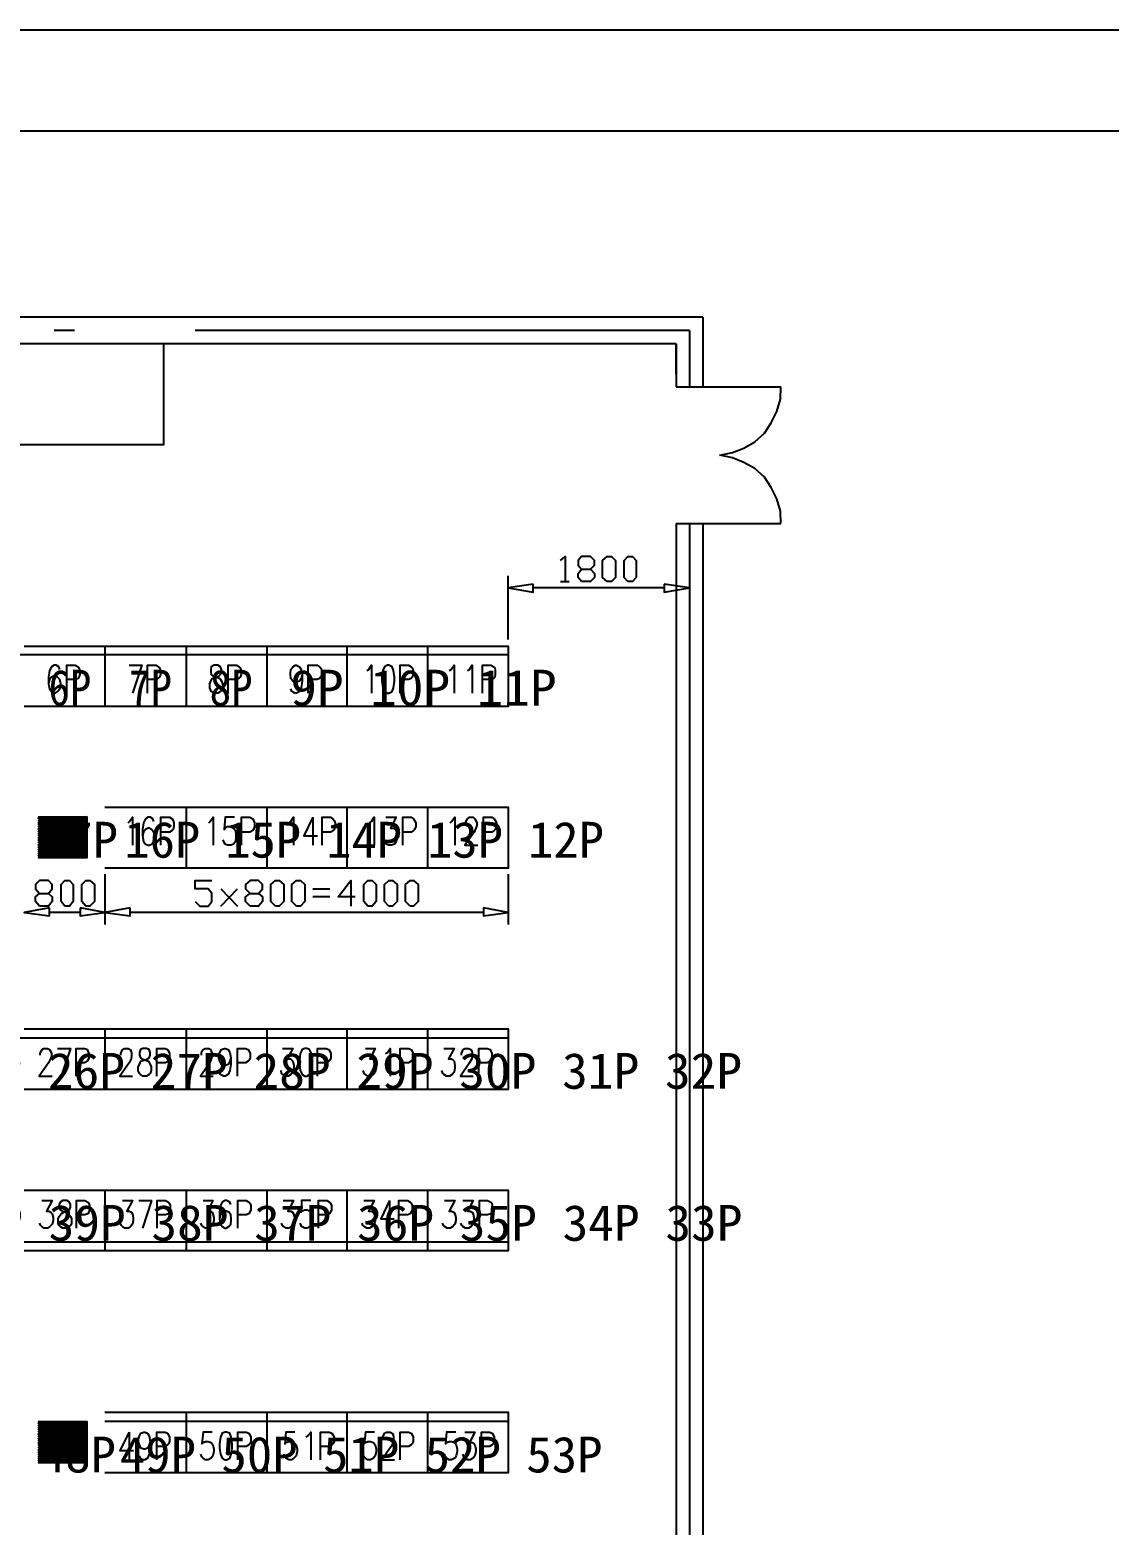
# Model space of a CAD drawing. Header units: metres. Extents: x 17 to 1264, y 17 to 859.
# Drawn here: x 337.7 to 640.2, y 439.6 to 858.8 of the extents above; entities that cross this region are included whole.
import ezdxf

# ---------------------------------------------------------------- set-up
doc = ezdxf.new("R2010")
doc.units = ezdxf.units.M
for name, color, linetype in [('LINES', 7, 'Continuous'), ('POLYLINES', 4, 'Continuous'), ('RECTS', 7, 'Continuous'), ('TEXTS', 3, 'Continuous')]:
    doc.layers.add(name, color=color, linetype=linetype)

msp = doc.modelspace()

# ---------------------------------------------------------------- linework, layer by layer
at = {"layer": 'LINES'}
for p, q in [((1179.14, 830.45), (87.76, 830.45)), ((526.31, 778.32), (168.33, 778.32)), ((526.31, 778.32), (526.31, 758.74)), ((350.2, 774.58), (344.44, 774.58)), ((522.57, 774.58), (384.04, 774.58)), ((516.38, 774.58), (503.27, 774.58)), ((522.57, 774.58), (522.57, 758.74)), ((518.83, 770.83), (175.67, 770.83)), ((518.83, 762.34), (518.83, 770.83)), ((518.83, 770.83), (518.83, 758.74)), ((518.83, 758.74), (548.2, 758.74)), ((518.83, 720.43), (518.83, 364.9)), ((518.83, 720.43), (548.2, 720.43)), ((522.57, 720.43), (522.57, 335.52)), ((526.31, 720.43), (526.31, 716.83)), ((526.31, 720.43), (526.31, 334.94)), ((471.74, 687.89), (471.74, 705.74)), ((515.51, 702.43), (478.79, 702.43)), ((486.43, 704.16), (488.87, 704.16)), ((471.74, 683.57), (223.05, 683.57)), ((370.94, 686.02), (388.07, 686.02)), ((351.5, 626.69), (339.98, 638.06)), ((351.07, 626.69), (339.98, 637.78)), ((350.49, 626.69), (339.98, 637.2)), ((352.07, 626.69), (340.41, 638.21)), ((352.51, 626.69), (340.84, 638.21)), ((352.94, 626.69), (341.42, 638.21)), ((353.51, 626.69), (341.99, 638.21)), ((353.66, 627.12), (342.28, 638.21)), ((353.66, 627.55), (342.86, 638.21)), ((353.66, 627.98), (343.43, 638.21)), ((353.66, 628.42), (343.87, 638.21)), ((353.66, 628.99), (344.44, 638.21)), ((353.66, 629.57), (344.87, 638.21)), ((353.66, 630.14), (345.31, 638.21)), ((353.66, 630.58), (345.88, 638.21)), ((353.66, 631.01), (346.46, 638.21)), ((353.66, 631.44), (346.89, 638.21)), ((353.66, 632.02), (347.47, 638.21)), ((353.66, 632.59), (347.75, 638.21)), ((353.66, 633.17), (348.33, 638.21)), ((353.66, 633.46), (348.91, 638.21)), ((353.66, 634.03), (349.48, 638.21)), ((353.66, 634.46), (349.91, 638.21)), ((353.66, 635.04), (350.35, 638.21)), ((353.66, 635.62), (350.78, 638.21)), ((353.66, 635.9), (351.35, 638.21)), ((353.66, 636.48), (351.93, 638.21)), ((353.66, 637.06), (352.51, 638.21)), ((353.66, 637.49), (352.79, 638.21)), ((353.66, 638.06), (353.37, 638.21)), ((417.02, 638.06), (417.02, 630.29)), ((349.91, 626.69), (339.98, 636.62)), ((349.63, 626.69), (339.98, 636.19)), ((349.05, 626.69), (339.98, 635.62)), ((348.47, 626.69), (339.98, 635.04)), ((348.04, 626.69), (339.98, 634.75)), ((347.47, 626.69), (339.98, 634.18)), ((347.18, 626.69), (339.98, 633.6)), ((346.6, 626.69), (339.98, 633.17)), ((346.03, 626.69), (339.98, 632.59)), ((345.45, 626.69), (339.98, 632.16)), ((345.02, 626.69), (339.98, 631.73)), ((344.59, 626.69), (339.98, 631.15)), ((344.15, 626.69), (339.98, 630.58)), ((343.58, 626.69), (339.98, 630.14)), ((343, 626.69), (339.98, 629.71)), ((342.43, 626.69), (339.98, 629.14)), ((341.99, 626.69), (339.98, 628.7)), ((341.56, 626.69), (339.98, 628.13)), ((341.13, 626.69), (339.98, 627.55)), ((340.55, 626.69), (339.98, 627.12)), ((358.7, 622.08), (358.7, 607.97)), ((471.74, 622.08), (471.74, 607.97)), ((358.7, 620.35), (358.7, 607.97)), ((391.24, 613.15), (395.85, 618.05)), ((391.24, 618.05), (395.85, 613.15)), ((417.02, 618.05), (421.77, 618.05)), ((421.77, 615.74), (417.02, 615.74)), ((351.79, 611.42), (343.15, 611.42)), ((464.83, 611.42), (365.75, 611.42)), ((471.74, 576.14), (223.05, 576.14)), ((438.47, 530.64), (438.47, 522.86)), ((449.13, 518.98), (336.09, 518.98)), ((471.74, 518.98), (358.7, 518.98)), ((351.5, 457.06), (339.98, 468.43)), ((351.07, 457.06), (339.98, 468.14)), ((350.49, 457.06), (339.98, 467.57)), ((349.91, 457.06), (339.98, 466.99)), ((349.63, 457.06), (339.98, 466.56)), ((349.05, 457.06), (339.98, 465.98)), ((348.47, 457.06), (339.98, 465.41)), ((352.07, 457.06), (340.41, 468.72)), ((352.51, 457.06), (340.84, 468.72)), ((352.94, 457.06), (341.42, 468.72)), ((353.51, 457.06), (341.99, 468.72)), ((353.66, 457.49), (342.28, 468.72)), ((353.66, 458.06), (342.86, 468.72)), ((353.66, 458.35), (343.43, 468.72)), ((353.66, 458.93), (343.87, 468.72)), ((353.66, 459.36), (344.44, 468.72)), ((353.66, 459.94), (344.87, 468.72)), ((353.66, 460.51), (345.31, 468.72)), ((353.66, 460.94), (345.88, 468.72)), ((353.66, 461.38), (346.46, 468.72)), ((353.66, 461.95), (346.89, 468.72)), ((353.66, 462.38), (347.47, 468.72)), ((353.66, 462.96), (347.75, 468.72)), ((353.66, 463.54), (348.33, 468.72)), ((353.66, 463.82), (348.91, 468.72)), ((353.66, 464.4), (349.48, 468.72)), ((353.66, 464.98), (349.91, 468.72)), ((353.66, 465.41), (350.35, 468.72)), ((353.66, 465.98), (350.78, 468.72)), ((353.66, 466.42), (351.35, 468.72)), ((353.66, 466.85), (351.93, 468.72)), ((353.66, 467.42), (352.51, 468.72)), ((353.66, 468), (352.79, 468.72)), ((353.66, 468.43), (353.37, 468.72)), ((471.74, 468.72), (358.7, 468.72)), ((365.47, 465.7), (365.47, 457.92)), ((348.04, 457.06), (339.98, 465.12)), ((347.47, 457.06), (339.98, 464.54)), ((347.18, 457.06), (339.98, 463.97)), ((346.6, 457.06), (339.98, 463.54)), ((346.03, 457.06), (339.98, 462.96)), ((345.45, 457.06), (339.98, 462.67)), ((345.02, 457.06), (339.98, 462.1)), ((344.59, 457.06), (339.98, 461.52)), ((344.15, 457.06), (339.98, 460.94)), ((343.58, 457.06), (339.98, 460.51)), ((343, 457.06), (339.98, 460.08)), ((342.43, 457.06), (339.98, 459.65)), ((341.99, 457.06), (339.98, 459.07)), ((341.56, 457.06), (339.98, 458.5)), ((341.13, 457.06), (339.98, 458.06)), ((340.55, 457.06), (339.98, 457.49))]:
    msp.add_line(p, q, dxfattribs=at)
at = {"layer": 'POLYLINES'}
for points in [[(220.03, 770.83), (220.03, 742.61), (375.26, 742.61), (375.26, 770.83)], [(531.07, 739.58), (534.67, 740.3), (537.83, 741.6), (540.86, 743.33), (543.59, 745.78), (545.47, 748.66), (547.05, 751.82), (548.06, 755.28), (548.2, 758.74)], [(548.2, 720.43), (548.06, 723.89), (547.05, 727.34), (545.47, 730.51), (543.59, 733.39), (540.86, 735.84), (537.83, 737.57), (534.67, 738.86), (531.07, 739.58)], [(486.43, 710.06), (487.72, 711.22), (487.72, 704.16)], [(492.33, 704.16), (491.32, 705.31), (491.32, 706.46), (492.33, 707.62), (494.78, 707.62), (495.93, 708.77), (495.93, 710.06), (494.78, 711.22), (492.33, 711.22), (491.32, 710.06), (491.32, 708.77), (492.33, 707.62)], [(499.53, 704.16), (498.23, 705.31), (498.23, 710.06), (499.53, 711.22), (500.68, 711.22), (501.83, 710.06), (501.83, 705.31), (500.68, 704.16), (499.53, 704.16)], [(505.29, 704.16), (504.28, 705.31), (504.28, 710.06), (505.29, 711.22), (506.59, 711.22), (507.59, 710.06), (507.59, 705.31), (506.59, 704.16), (505.29, 704.16)], [(494.78, 707.62), (495.93, 706.46), (495.93, 705.31), (494.78, 704.16), (492.33, 704.16)], [(478.79, 703.44), (471.74, 702.43), (478.79, 701.14), (478.79, 703.44)], [(478.79, 703.44), (471.74, 702.43), (478.79, 701.14), (478.79, 703.44)], [(515.51, 703.44), (515.51, 701.14), (522.57, 702.43), (515.51, 703.44)], [(515.51, 703.44), (515.51, 701.14), (522.57, 702.43), (515.51, 703.44)], [(346.03, 679.54), (345.74, 680.26), (345.02, 680.69), (344.44, 680.69), (343.72, 680.26), (343.15, 679.25), (342.86, 677.38), (342.86, 675.5), (343.15, 674.06), (343.72, 673.34), (344.44, 672.91), (344.73, 672.91), (345.45, 673.34), (346.03, 674.06), (346.31, 675.07), (346.31, 675.5), (346.03, 676.66), (345.45, 677.38), (344.73, 677.66), (344.44, 677.66), (343.72, 677.38), (343.15, 676.66), (342.86, 675.5)], [(348.04, 672.91), (348.04, 680.69), (350.35, 680.69), (351.21, 680.26), (351.35, 679.97), (351.64, 679.25), (351.64, 678.1), (351.35, 677.38), (351.21, 676.94), (350.35, 676.66), (348.04, 676.66)], [(365.47, 680.69), (369.07, 680.69), (366.47, 672.91)], [(370.65, 672.91), (370.65, 680.69), (372.95, 680.69), (373.67, 680.26), (373.96, 679.97), (374.25, 679.25), (374.25, 678.1), (373.96, 677.38), (373.67, 676.94), (372.95, 676.66), (370.65, 676.66)], [(389.37, 680.69), (388.51, 680.26), (388.36, 679.54), (388.36, 678.82), (388.51, 678.1), (389.08, 677.66), (390.09, 677.38), (390.95, 676.94), (391.39, 676.22), (391.67, 675.5), (391.67, 674.35), (391.39, 673.63), (391.1, 673.34), (390.38, 672.91), (389.37, 672.91), (388.51, 673.34), (388.36, 673.63), (388.07, 674.35), (388.07, 675.5), (388.36, 676.22), (388.79, 676.94), (389.66, 677.38), (390.67, 677.66), (391.1, 678.1), (391.39, 678.82), (391.39, 679.54), (391.1, 680.26), (390.38, 680.69), (389.37, 680.69)], [(393.26, 672.91), (393.26, 680.69), (395.56, 680.69), (396.28, 680.26), (396.57, 679.97), (396.86, 679.25), (396.86, 678.1), (396.57, 677.38), (396.28, 676.94), (395.56, 676.66), (393.26, 676.66)], [(413.99, 678.1), (413.71, 676.94), (413.27, 676.22), (412.41, 675.94), (412.12, 675.94), (411.4, 676.22), (410.83, 676.94), (410.68, 678.1), (410.68, 678.38), (410.83, 679.54), (411.4, 680.26), (412.12, 680.69), (412.41, 680.69), (413.27, 680.26), (413.71, 679.54), (413.99, 678.1), (413.99, 676.22), (413.71, 674.35), (413.27, 673.34), (412.41, 672.91), (411.98, 672.91), (411.11, 673.34), (410.83, 674.06)], [(415.72, 672.91), (415.72, 680.69), (418.17, 680.69), (418.89, 680.26), (419.18, 679.97), (419.47, 679.25), (419.47, 678.1), (419.18, 677.38), (418.89, 676.94), (418.17, 676.66), (415.72, 676.66)], [(432.14, 679.25), (432.71, 679.54), (433.43, 680.69), (433.43, 672.91)], [(437.9, 680.69), (437.03, 680.26), (436.6, 679.25), (436.31, 677.38), (436.31, 676.22), (436.6, 674.35), (437.03, 673.34), (437.9, 672.91), (438.33, 672.91), (439.19, 673.34), (439.63, 674.35), (439.91, 676.22), (439.91, 677.38), (439.63, 679.25), (439.19, 680.26), (438.33, 680.69), (437.9, 680.69)], [(441.5, 672.91), (441.5, 680.69), (443.8, 680.69), (444.52, 680.26), (444.81, 679.97), (445.1, 679.25), (445.1, 678.1), (444.81, 677.38), (444.52, 676.94), (443.8, 676.66), (441.5, 676.66)], [(455.32, 679.25), (455.75, 679.54), (456.62, 680.69), (456.62, 672.91)], [(460.36, 679.25), (460.94, 679.54), (461.66, 680.69), (461.66, 672.91)], [(464.54, 672.91), (464.54, 680.69), (466.84, 680.69), (467.71, 680.26), (467.99, 679.97), (468.14, 679.25), (468.14, 678.1), (467.99, 677.38), (467.71, 676.94), (466.84, 676.66), (464.54, 676.66)], [(365.18, 636.48), (365.61, 636.91), (366.47, 638.06), (366.47, 630.29)], [(372.38, 636.91), (372.09, 637.63), (371.37, 638.06), (370.79, 638.06), (370.07, 637.63), (369.5, 636.48), (369.21, 634.61), (369.21, 632.88), (369.5, 631.3), (370.07, 630.58), (370.79, 630.29), (371.08, 630.29), (371.8, 630.58), (372.38, 631.3), (372.67, 632.45), (372.67, 632.88), (372.38, 633.89), (371.8, 634.61), (371.08, 635.04), (370.79, 635.04), (370.07, 634.61), (369.5, 633.89), (369.21, 632.88)], [(374.39, 630.29), (374.39, 638.06), (376.84, 638.06), (377.56, 637.63), (377.85, 637.2), (377.99, 636.48), (377.99, 635.47), (377.85, 634.61), (377.56, 634.32), (376.84, 633.89), (374.39, 633.89)], [(387.79, 636.48), (388.22, 636.91), (389.08, 638.06), (389.08, 630.29)], [(394.99, 638.06), (392.39, 638.06), (392.11, 634.61), (392.39, 635.04), (393.11, 635.47), (393.98, 635.47), (394.7, 635.04), (395.27, 634.32), (395.42, 633.17), (395.42, 632.45), (395.27, 631.3), (394.7, 630.58), (393.98, 630.29), (393.11, 630.29), (392.39, 630.58), (392.11, 631.01), (391.82, 631.73)], [(397, 630.29), (397, 638.06), (399.31, 638.06), (400.17, 637.63), (400.31, 637.2), (400.6, 636.48), (400.6, 635.47), (400.31, 634.61), (400.17, 634.32), (399.31, 633.89), (397, 633.89)], [(410.25, 636.48), (410.83, 636.91), (411.55, 638.06), (411.55, 630.29)], [(417.02, 638.06), (414.43, 632.88), (418.31, 632.88)], [(419.61, 630.29), (419.61, 638.06), (421.91, 638.06), (422.63, 637.63), (422.92, 637.2), (423.21, 636.48), (423.21, 635.47), (422.92, 634.61), (422.63, 634.32), (421.91, 633.89), (419.61, 633.89)], [(432.86, 636.48), (433.43, 636.91), (434.15, 638.06), (434.15, 630.29)], [(437.47, 638.06), (440.35, 638.06), (438.76, 635.04), (439.63, 635.04), (440.06, 634.61), (440.35, 634.32), (440.63, 633.17), (440.63, 632.45), (440.35, 631.3), (439.91, 630.58), (439.05, 630.29), (438.33, 630.29), (437.47, 630.58), (437.32, 631.01), (437.03, 631.73)], [(442.22, 630.29), (442.22, 638.06), (444.52, 638.06), (445.24, 637.63), (445.53, 637.2), (445.82, 636.48), (445.82, 635.47), (445.53, 634.61), (445.24, 634.32), (444.52, 633.89), (442.22, 633.89)], [(455.47, 636.48), (455.9, 636.91), (456.76, 638.06), (456.76, 630.29)], [(459.79, 636.19), (459.79, 636.48), (460.07, 637.2), (460.36, 637.63), (460.94, 638.06), (461.95, 638.06), (462.38, 637.63), (462.67, 637.2), (462.95, 636.48), (462.95, 635.76), (462.67, 635.04), (462.23, 633.89), (459.64, 630.29), (463.24, 630.29)], [(464.83, 630.29), (464.83, 638.06), (467.13, 638.06), (467.85, 637.63), (468.14, 637.2), (468.43, 636.48), (468.43, 635.47), (468.14, 634.61), (467.85, 634.32), (467.13, 633.89), (464.83, 633.89)], [(340.41, 613.15), (339.26, 614.45), (339.26, 615.74), (340.41, 616.75), (342.86, 616.75), (343.87, 618.05), (343.87, 619.2), (342.86, 620.35), (340.41, 620.35), (339.26, 619.2), (339.26, 618.05), (340.41, 616.75)], [(342.86, 616.75), (343.87, 615.74), (343.87, 614.45), (342.86, 613.15), (340.41, 613.15)], [(347.47, 613.15), (346.46, 614.45), (346.46, 619.2), (347.47, 620.35), (348.76, 620.35), (349.77, 619.2), (349.77, 614.45), (348.76, 613.15), (347.47, 613.15)], [(353.37, 613.15), (352.22, 614.45), (352.22, 619.2), (353.37, 620.35), (354.52, 620.35), (355.82, 619.2), (355.82, 614.45), (354.52, 613.15), (353.37, 613.15)], [(384.04, 614.45), (385.34, 613.15), (387.64, 613.15), (388.65, 614.45), (388.65, 616.75), (387.64, 618.05), (384.04, 618.05), (384.04, 620.35), (388.65, 620.35)], [(399.45, 613.15), (398.15, 614.45), (398.15, 615.74), (399.45, 616.75), (401.75, 616.75), (402.91, 618.05), (402.91, 619.2), (401.75, 620.35), (399.45, 620.35), (398.15, 619.2), (398.15, 618.05), (399.45, 616.75)], [(401.75, 616.75), (402.91, 615.74), (402.91, 614.45), (401.75, 613.15), (399.45, 613.15)], [(406.51, 613.15), (405.21, 614.45), (405.21, 619.2), (406.51, 620.35), (407.51, 620.35), (408.81, 619.2), (408.81, 614.45), (407.51, 613.15), (406.51, 613.15)], [(412.41, 613.15), (411.11, 614.45), (411.11, 619.2), (412.41, 620.35), (413.56, 620.35), (414.71, 619.2), (414.71, 614.45), (413.56, 613.15), (412.41, 613.15)], [(428.83, 615.74), (424.07, 615.74), (427.67, 620.35), (427.67, 613.15)], [(432.43, 613.15), (431.27, 614.45), (431.27, 619.2), (432.43, 620.35), (433.58, 620.35), (434.73, 619.2), (434.73, 614.45), (433.58, 613.15), (432.43, 613.15)], [(438.33, 613.15), (437.03, 614.45), (437.03, 619.2), (438.33, 620.35), (439.34, 620.35), (440.63, 619.2), (440.63, 614.45), (439.34, 613.15), (438.33, 613.15)], [(444.23, 613.15), (442.94, 614.45), (442.94, 619.2), (444.23, 620.35), (445.24, 620.35), (446.54, 619.2), (446.54, 614.45), (445.24, 613.15), (444.23, 613.15)], [(343.15, 612.72), (336.09, 611.42), (343.15, 610.42), (343.15, 612.72)], [(343.15, 612.72), (336.09, 611.42), (343.15, 610.42), (343.15, 612.72)], [(351.79, 612.72), (351.79, 610.42), (358.7, 611.42), (351.79, 612.72)], [(351.79, 612.72), (351.79, 610.42), (358.7, 611.42), (351.79, 612.72)], [(365.75, 612.72), (358.7, 611.42), (365.75, 610.42), (365.75, 612.72)], [(365.75, 612.72), (358.7, 611.42), (365.75, 610.42), (365.75, 612.72)], [(464.83, 612.72), (464.83, 610.42), (471.74, 611.42), (464.83, 612.72)], [(464.83, 612.72), (464.83, 610.42), (471.74, 611.42), (464.83, 612.72)], [(340.55, 571.39), (340.55, 571.82), (340.84, 572.54), (341.13, 572.98), (341.56, 573.26), (342.57, 573.26), (343.15, 572.98), (343.43, 572.54), (343.72, 571.82), (343.72, 571.1), (343.43, 570.38), (342.86, 569.23), (340.27, 565.49), (343.87, 565.49)], [(345.45, 573.26), (349.05, 573.26), (346.46, 565.49)], [(350.63, 565.49), (350.63, 573.26), (352.94, 573.26), (353.8, 572.98), (353.95, 572.54), (354.23, 571.82), (354.23, 570.67), (353.95, 569.95), (353.8, 569.66), (352.94, 569.23), (350.63, 569.23)], [(363.16, 571.39), (363.16, 571.82), (363.45, 572.54), (363.59, 572.98), (364.17, 573.26), (365.18, 573.26), (365.75, 572.98), (366.04, 572.54), (366.19, 571.82), (366.19, 571.1), (366.04, 570.38), (365.47, 569.23), (362.87, 565.49), (366.47, 565.49)], [(369.35, 573.26), (368.63, 572.98), (368.35, 572.11), (368.35, 571.39), (368.63, 570.67), (369.07, 570.38), (370.07, 569.95), (370.94, 569.66), (371.37, 568.8), (371.66, 568.08), (371.66, 567.07), (371.37, 566.21), (371.08, 565.92), (370.36, 565.49), (369.35, 565.49), (368.63, 565.92), (368.35, 566.21), (368.06, 567.07), (368.06, 568.08), (368.35, 568.8), (368.78, 569.66), (369.64, 569.95), (370.65, 570.38), (371.08, 570.67), (371.37, 571.39), (371.37, 572.11), (371.08, 572.98), (370.36, 573.26), (369.35, 573.26)], [(373.24, 565.49), (373.24, 573.26), (375.55, 573.26), (376.27, 572.98), (376.55, 572.54), (376.84, 571.82), (376.84, 570.67), (376.55, 569.95), (376.27, 569.66), (375.55, 569.23), (373.24, 569.23)], [(385.77, 571.39), (385.77, 571.82), (385.91, 572.54), (386.2, 572.98), (386.78, 573.26), (387.79, 573.26), (388.36, 572.98), (388.51, 572.54), (388.79, 571.82), (388.79, 571.1), (388.51, 570.38), (388.07, 569.23), (385.48, 565.49), (389.08, 565.49)], [(393.98, 570.67), (393.69, 569.66), (393.26, 568.8), (392.39, 568.51), (392.25, 568.51), (391.39, 568.8), (390.95, 569.66), (390.67, 570.67), (390.67, 571.1), (390.95, 572.11), (391.39, 572.98), (392.25, 573.26), (392.39, 573.26), (393.26, 572.98), (393.69, 572.11), (393.98, 570.67), (393.98, 568.8), (393.69, 567.07), (393.26, 565.92), (392.39, 565.49), (391.96, 565.49), (391.1, 565.92), (390.95, 566.64)], [(395.85, 565.49), (395.85, 573.26), (398.15, 573.26), (398.87, 572.98), (399.16, 572.54), (399.45, 571.82), (399.45, 570.67), (399.16, 569.95), (398.87, 569.66), (398.15, 569.23), (395.85, 569.23)], [(408.52, 573.26), (411.4, 573.26), (409.82, 570.38), (410.68, 570.38), (411.11, 569.95), (411.4, 569.66), (411.69, 568.51), (411.69, 567.79), (411.4, 566.64), (410.83, 565.92), (410.11, 565.49), (409.39, 565.49), (408.52, 565.92), (408.23, 566.21), (408.09, 567.07)], [(414.71, 573.26), (413.99, 572.98), (413.42, 571.82), (413.27, 569.95), (413.27, 568.8), (413.42, 567.07), (413.99, 565.92), (414.71, 565.49), (415.29, 565.49), (416.01, 565.92), (416.59, 567.07), (416.87, 568.8), (416.87, 569.95), (416.59, 571.82), (416.01, 572.98), (415.29, 573.26), (414.71, 573.26)], [(418.31, 565.49), (418.31, 573.26), (420.76, 573.26), (421.48, 572.98), (421.77, 572.54), (422.06, 571.82), (422.06, 570.67), (421.77, 569.95), (421.48, 569.66), (420.76, 569.23), (418.31, 569.23)], [(431.71, 573.26), (434.44, 573.26), (433, 570.38), (433.72, 570.38), (434.3, 569.95), (434.44, 569.66), (434.73, 568.51), (434.73, 567.79), (434.44, 566.64), (434.01, 565.92), (433.15, 565.49), (432.43, 565.49), (431.71, 565.92), (431.42, 566.21), (431.13, 567.07)], [(437.32, 571.82), (437.9, 572.11), (438.62, 573.26), (438.62, 565.49)], [(441.5, 565.49), (441.5, 573.26), (443.8, 573.26), (444.52, 572.98), (444.81, 572.54), (445.1, 571.82), (445.1, 570.67), (444.81, 569.95), (444.52, 569.66), (443.8, 569.23), (441.5, 569.23)], [(453.74, 573.26), (456.62, 573.26), (455.03, 570.38), (455.75, 570.38), (456.33, 569.95), (456.62, 569.66), (456.76, 568.51), (456.76, 567.79), (456.62, 566.64), (456.04, 565.92), (455.32, 565.49), (454.46, 565.49), (453.74, 565.92), (453.45, 566.21), (453.16, 567.07)], [(458.63, 571.39), (458.63, 571.82), (458.92, 572.54), (459.07, 572.98), (459.64, 573.26), (460.65, 573.26), (461.23, 572.98), (461.51, 572.54), (461.66, 571.82), (461.66, 571.1), (461.51, 570.38), (460.94, 569.23), (458.35, 565.49), (461.95, 565.49)], [(463.53, 565.49), (463.53, 573.26), (465.83, 573.26), (466.7, 572.98), (466.84, 572.54), (467.13, 571.82), (467.13, 570.67), (466.84, 569.95), (466.7, 569.66), (465.83, 569.23), (463.53, 569.23)], [(340.99, 530.64), (343.87, 530.64), (342.28, 527.62), (343, 527.62), (343.58, 527.33), (343.87, 526.9), (344.15, 525.89), (344.15, 525.02), (343.87, 524.02), (343.29, 523.3), (342.57, 522.86), (341.71, 522.86), (340.99, 523.3), (340.7, 523.58), (340.41, 524.3)], [(346.89, 530.64), (346.17, 530.21), (345.88, 529.49), (345.88, 528.77), (346.17, 528.05), (346.75, 527.62), (347.75, 527.33), (348.47, 526.9), (349.05, 526.18), (349.34, 525.46), (349.34, 524.3), (349.05, 523.58), (348.76, 523.3), (348.04, 522.86), (346.89, 522.86), (346.17, 523.3), (345.88, 523.58), (345.59, 524.3), (345.59, 525.46), (345.88, 526.18), (346.46, 526.9), (347.18, 527.33), (348.19, 527.62), (348.76, 528.05), (349.05, 528.77), (349.05, 529.49), (348.76, 530.21), (348.04, 530.64), (346.89, 530.64)], [(350.78, 522.86), (350.78, 530.64), (353.08, 530.64), (353.95, 530.21), (354.23, 529.92), (354.38, 529.2), (354.38, 528.05), (354.23, 527.33), (353.95, 526.9), (353.08, 526.61), (350.78, 526.61)], [(363.59, 530.64), (366.47, 530.64), (364.89, 527.62), (365.61, 527.62), (366.19, 527.33), (366.47, 526.9), (366.62, 525.89), (366.62, 525.02), (366.47, 524.02), (365.9, 523.3), (365.18, 522.86), (364.31, 522.86), (363.59, 523.3), (363.31, 523.58), (363.02, 524.3)], [(368.2, 530.64), (371.8, 530.64), (369.21, 522.86)], [(373.39, 522.86), (373.39, 530.64), (375.69, 530.64), (376.55, 530.21), (376.7, 529.92), (376.99, 529.2), (376.99, 528.05), (376.7, 527.33), (376.55, 526.9), (375.69, 526.61), (373.39, 526.61)], [(386.2, 530.64), (388.94, 530.64), (387.5, 527.62), (388.22, 527.62), (388.79, 527.33), (388.94, 526.9), (389.23, 525.89), (389.23, 525.02), (388.94, 524.02), (388.51, 523.3), (387.64, 522.86), (386.92, 522.86), (386.2, 523.3), (385.91, 523.58), (385.63, 524.3)], [(393.98, 529.49), (393.69, 530.21), (392.83, 530.64), (392.39, 530.64), (391.53, 530.21), (391.1, 529.2), (390.81, 527.33), (390.81, 525.46), (391.1, 524.02), (391.53, 523.3), (392.39, 522.86), (392.68, 522.86), (393.4, 523.3), (393.98, 524.02), (394.12, 525.02), (394.12, 525.46), (393.98, 526.61), (393.4, 527.33), (392.68, 527.62), (392.39, 527.62), (391.53, 527.33), (391.1, 526.61), (390.81, 525.46)], [(395.99, 522.86), (395.99, 530.64), (398.3, 530.64), (399.02, 530.21), (399.31, 529.92), (399.59, 529.2), (399.59, 528.05), (399.31, 527.33), (399.02, 526.9), (398.3, 526.61), (395.99, 526.61)], [(408.67, 530.64), (411.55, 530.64), (409.96, 527.62), (410.83, 527.62), (411.26, 527.33), (411.55, 526.9), (411.83, 525.89), (411.83, 525.02), (411.55, 524.02), (411.11, 523.3), (410.25, 522.86), (409.53, 522.86), (408.67, 523.3), (408.52, 523.58), (408.23, 524.3)], [(416.44, 530.64), (413.85, 530.64), (413.71, 527.33), (413.85, 527.62), (414.71, 528.05), (415.43, 528.05), (416.3, 527.62), (416.73, 526.9), (417.02, 525.89), (417.02, 525.02), (416.73, 524.02), (416.3, 523.3), (415.43, 522.86), (414.71, 522.86), (413.85, 523.3), (413.71, 523.58), (413.42, 524.3)], [(418.6, 522.86), (418.6, 530.64), (420.91, 530.64), (421.63, 530.21), (421.91, 529.92), (422.2, 529.2), (422.2, 528.05), (421.91, 527.33), (421.63, 526.9), (420.91, 526.61), (418.6, 526.61)], [(431.27, 530.64), (434.15, 530.64), (432.57, 527.62), (433.43, 527.62), (433.87, 527.33), (434.15, 526.9), (434.44, 525.89), (434.44, 525.02), (434.15, 524.02), (433.58, 523.3), (432.86, 522.86), (432.14, 522.86), (431.27, 523.3), (430.99, 523.58), (430.84, 524.3)], [(438.47, 530.64), (436.03, 525.46), (439.77, 525.46)], [(441.07, 522.86), (441.07, 530.64), (443.51, 530.64), (444.23, 530.21), (444.52, 529.92), (444.81, 529.2), (444.81, 528.05), (444.52, 527.33), (444.23, 526.9), (443.51, 526.61), (441.07, 526.61)], [(453.88, 530.64), (456.76, 530.64), (455.18, 527.62), (455.9, 527.62), (456.47, 527.33), (456.76, 526.9), (457.05, 525.89), (457.05, 525.02), (456.76, 524.02), (456.19, 523.3), (455.47, 522.86), (454.6, 522.86), (453.88, 523.3), (453.59, 523.58), (453.31, 524.3)], [(459.07, 530.64), (461.95, 530.64), (460.36, 527.62), (461.08, 527.62), (461.66, 527.33), (461.95, 526.9), (462.09, 525.89), (462.09, 525.02), (461.95, 524.02), (461.37, 523.3), (460.65, 522.86), (459.79, 522.86), (459.07, 523.3), (458.78, 523.58), (458.49, 524.3)], [(463.67, 522.86), (463.67, 530.64), (465.98, 530.64), (466.84, 530.21), (467.13, 529.92), (467.27, 529.2), (467.27, 528.05), (467.13, 527.33), (466.84, 526.9), (465.98, 526.61), (463.67, 526.61)], [(365.47, 465.7), (362.87, 460.51), (366.76, 460.51)], [(371.37, 463.1), (371.08, 462.1), (370.65, 461.23), (369.93, 460.94), (369.64, 460.94), (368.78, 461.23), (368.35, 462.1), (368.06, 463.1), (368.06, 463.54), (368.35, 464.69), (368.78, 465.41), (369.64, 465.7), (369.93, 465.7), (370.65, 465.41), (371.08, 464.69), (371.37, 463.1), (371.37, 461.23), (371.08, 459.5), (370.65, 458.35), (369.93, 457.92), (369.35, 457.92), (368.63, 458.35), (368.35, 459.07)], [(373.24, 457.92), (373.24, 465.7), (375.55, 465.7), (376.27, 465.41), (376.55, 464.98), (376.84, 464.26), (376.84, 463.1), (376.55, 462.38), (376.27, 462.1), (375.55, 461.66), (373.24, 461.66)], [(388.79, 465.7), (386.2, 465.7), (385.91, 462.38), (386.2, 462.82), (386.92, 463.1), (387.64, 463.1), (388.51, 462.82), (388.94, 462.1), (389.23, 460.94), (389.23, 460.22), (388.94, 459.07), (388.51, 458.35), (387.64, 457.92), (386.92, 457.92), (386.2, 458.35), (385.91, 458.78), (385.63, 459.5)], [(392.39, 465.7), (391.53, 465.41), (391.1, 464.26), (390.81, 462.38), (390.81, 461.23), (391.1, 459.5), (391.53, 458.35), (392.39, 457.92), (392.83, 457.92), (393.69, 458.35), (394.12, 459.5), (394.41, 461.23), (394.41, 462.38), (394.12, 464.26), (393.69, 465.41), (392.83, 465.7), (392.39, 465.7)], [(395.99, 457.92), (395.99, 465.7), (398.3, 465.7), (399.02, 465.41), (399.31, 464.98), (399.59, 464.26), (399.59, 463.1), (399.31, 462.38), (399.02, 462.1), (398.3, 461.66), (395.99, 461.66)], [(411.98, 465.7), (409.39, 465.7), (409.1, 462.38), (409.39, 462.82), (410.25, 463.1), (410.97, 463.1), (411.69, 462.82), (412.27, 462.1), (412.55, 460.94), (412.55, 460.22), (412.27, 459.07), (411.69, 458.35), (410.97, 457.92), (410.25, 457.92), (409.39, 458.35), (409.1, 458.78), (408.95, 459.5)], [(415.15, 464.26), (415.58, 464.69), (416.44, 465.7), (416.44, 457.92)], [(419.18, 457.92), (419.18, 465.7), (421.63, 465.7), (422.35, 465.41), (422.63, 464.98), (422.92, 464.26), (422.92, 463.1), (422.63, 462.38), (422.35, 462.1), (421.63, 461.66), (419.18, 461.66)], [(434.3, 465.7), (431.71, 465.7), (431.42, 462.38), (431.71, 462.82), (432.43, 463.1), (433.15, 463.1), (434.01, 462.82), (434.44, 462.1), (434.73, 460.94), (434.73, 460.22), (434.44, 459.07), (434.01, 458.35), (433.15, 457.92), (432.43, 457.92), (431.71, 458.35), (431.42, 458.78), (431.13, 459.5)], [(436.6, 463.82), (436.6, 464.26), (436.89, 464.98), (437.03, 465.41), (437.61, 465.7), (438.62, 465.7), (439.19, 465.41), (439.48, 464.98), (439.63, 464.26), (439.63, 463.54), (439.48, 462.82), (438.91, 461.66), (436.31, 457.92), (439.91, 457.92)], [(441.5, 457.92), (441.5, 465.7), (443.8, 465.7), (444.52, 465.41), (444.81, 464.98), (445.1, 464.26), (445.1, 463.1), (444.81, 462.38), (444.52, 462.1), (443.8, 461.66), (441.5, 461.66)], [(457.05, 465.7), (454.46, 465.7), (454.17, 462.38), (454.46, 462.82), (455.18, 463.1), (455.9, 463.1), (456.76, 462.82), (457.19, 462.1), (457.48, 460.94), (457.48, 460.22), (457.19, 459.07), (456.76, 458.35), (455.9, 457.92), (455.18, 457.92), (454.46, 458.35), (454.17, 458.78), (453.88, 459.5)], [(459.64, 465.7), (462.38, 465.7), (460.94, 462.82), (461.66, 462.82), (462.23, 462.38), (462.38, 462.1), (462.67, 460.94), (462.67, 460.22), (462.38, 459.07), (461.95, 458.35), (461.08, 457.92), (460.36, 457.92), (459.64, 458.35), (459.35, 458.78), (459.07, 459.5)], [(464.25, 457.92), (464.25, 465.7), (466.55, 465.7), (467.27, 465.41), (467.56, 464.98), (467.85, 464.26), (467.85, 463.1), (467.56, 462.38), (467.27, 462.1), (466.55, 461.66), (464.25, 461.66)]]:
    msp.add_lwpolyline(points, dxfattribs=at)
at = {"layer": 'RECTS'}
for points in [[(16.84, 858.82), (1207.43, 858.82), (1207.43, 16.85), (16.84, 16.85)], [(336.09, 686.02), (358.7, 686.02), (358.7, 669.17), (336.09, 669.17)], [(358.7, 686.02), (381.45, 686.02), (381.45, 669.17), (358.7, 669.17)], [(381.45, 686.02), (404.06, 686.02), (404.06, 669.17), (381.45, 669.17)], [(404.06, 686.02), (426.52, 686.02), (426.52, 669.17), (404.06, 669.17)], [(426.52, 686.02), (449.13, 686.02), (449.13, 669.17), (426.52, 669.17)], [(449.13, 686.02), (471.74, 686.02), (471.74, 669.17), (449.13, 669.17)], [(339.98, 638.21), (353.66, 638.21), (353.66, 626.69), (339.98, 626.69)], [(358.7, 640.94), (381.45, 640.94), (381.45, 623.81), (358.7, 623.81)], [(381.45, 640.94), (404.06, 640.94), (404.06, 623.81), (381.45, 623.81)], [(404.06, 640.94), (426.52, 640.94), (426.52, 623.81), (404.06, 623.81)], [(426.52, 640.94), (449.13, 640.94), (449.13, 623.81), (426.52, 623.81)], [(449.13, 640.94), (471.74, 640.94), (471.74, 623.81), (449.13, 623.81)], [(336.09, 578.74), (358.7, 578.74), (358.7, 561.74), (336.09, 561.74)], [(358.7, 578.74), (381.45, 578.74), (381.45, 561.74), (358.7, 561.74)], [(381.45, 578.74), (404.06, 578.74), (404.06, 561.74), (381.45, 561.74)], [(404.06, 578.74), (426.52, 578.74), (426.52, 561.74), (404.06, 561.74)], [(426.52, 578.74), (449.13, 578.74), (449.13, 561.74), (426.52, 561.74)], [(449.13, 578.74), (471.74, 578.74), (471.74, 561.74), (449.13, 561.74)], [(336.09, 533.52), (358.7, 533.52), (358.7, 516.53), (336.09, 516.53)], [(358.7, 533.52), (381.45, 533.52), (381.45, 516.53), (358.7, 516.53)], [(381.45, 533.52), (404.06, 533.52), (404.06, 516.53), (381.45, 516.53)], [(404.06, 533.52), (426.52, 533.52), (426.52, 516.53), (404.06, 516.53)], [(426.52, 533.52), (449.13, 533.52), (449.13, 516.53), (426.52, 516.53)], [(449.13, 533.52), (471.74, 533.52), (471.74, 516.53), (449.13, 516.53)], [(358.7, 471.31), (381.45, 471.31), (381.45, 454.32), (358.7, 454.32)], [(381.45, 471.31), (404.06, 471.31), (404.06, 454.32), (381.45, 454.32)], [(404.06, 471.31), (426.52, 471.31), (426.52, 454.32), (404.06, 454.32)], [(426.52, 471.31), (449.13, 471.31), (449.13, 454.32), (426.52, 454.32)], [(449.13, 471.31), (471.74, 471.31), (471.74, 454.32), (449.13, 454.32)], [(339.98, 468.72), (353.66, 468.72), (353.66, 457.06), (339.98, 457.06)]]:
    msp.add_lwpolyline(points, dxfattribs=at)

# ---------------------------------------------------------------- texts
at = {"layer": 'TEXTS'}
for s, width, p in [('6P', 0.877846, (342.86, 669.38)), ('7P', 0.877846, (365.47, 669.38)), ('8P', 0.877846, (388.07, 669.38)), ('9P 10P 11P', 1.09083, (410.68, 669.38)), ('21P 20P 19P 18P 17P', 1.03363, (227.95, 626.75)), ('16P 15P 14P 13P 12P', 1.03363, (364.17, 626.75)), ('22P 23P 24P 25P 26P 27P 28P 29P 30P 31P 32P', 1.053242, (227.37, 561.95)), ('43P 42P 41P 40P 39P 38P 37P 36P 35P 34P 33P', 1.052614, (227.66, 519.33)), ('44P 45P 46P 47P 48P', 1.03363, (227.37, 454.38)), ('49P 50P 51P 52P 53P', 1.040647, (362.87, 454.38))]:
    msp.add_text(s, height=10.06, dxfattribs=dict(at, width=width)).set_placement(p)

doc.saveas('drawing.dxf')
